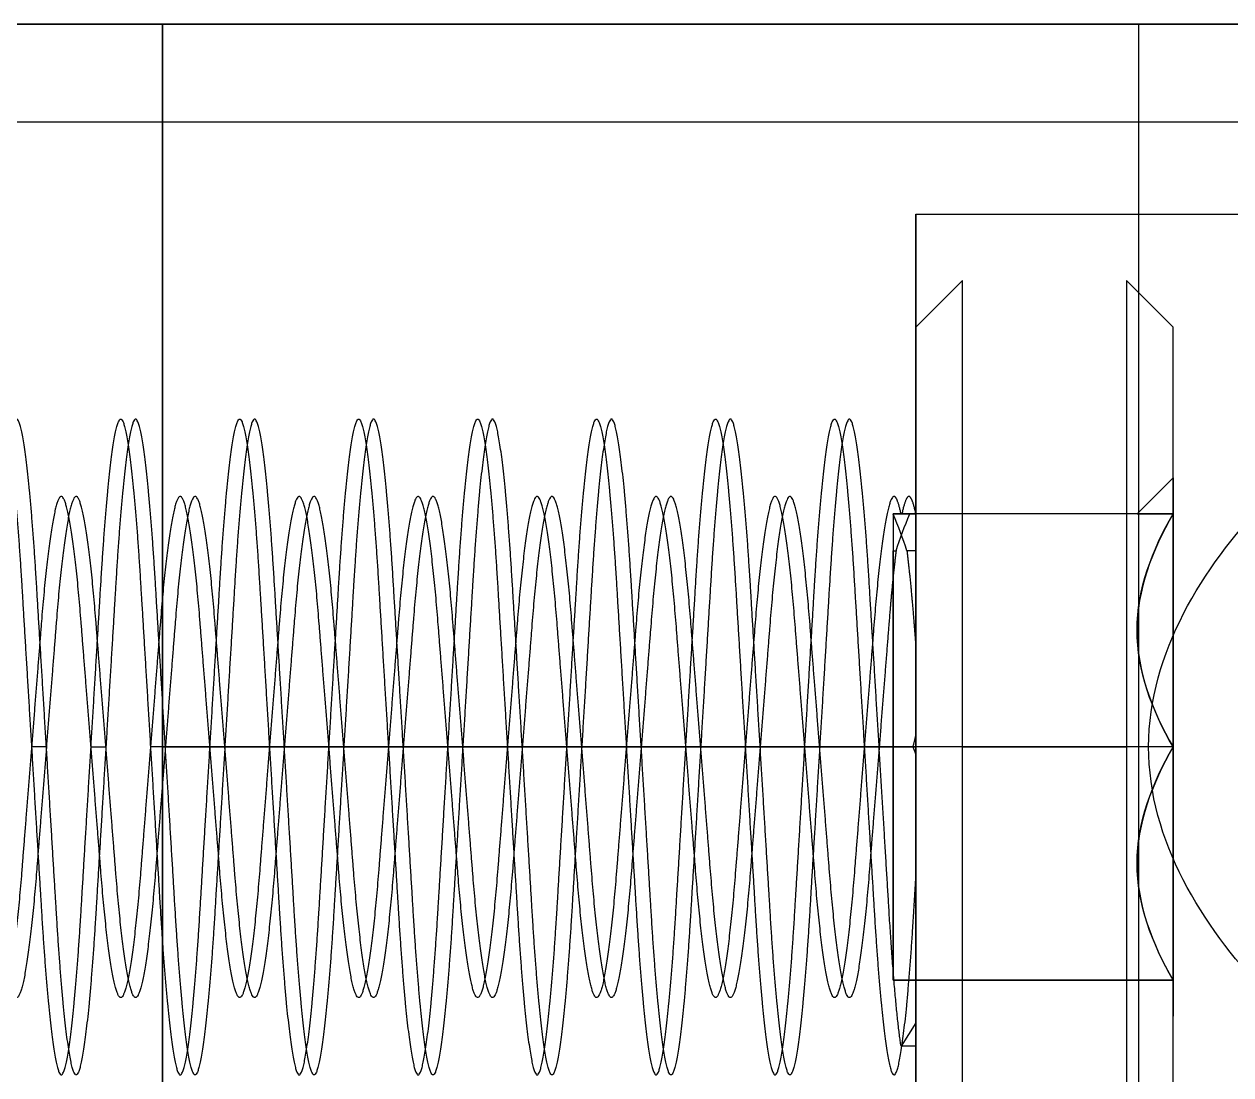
# Model space of a CAD drawing. Header units: inches. Extents: x -3.4 to 11, y -3.7 to 6.8.
# Drawn here: x 0.8838 to 1.0649, y 2.1404 to 2.2981 of the extents above; entities that cross this region are included whole.
import ezdxf

# ---------------------------------------------------------------- set-up
doc = ezdxf.new("R2010")
doc.units = ezdxf.units.IN
doc.header["$MEASUREMENT"] = 0
doc.layers.add('61', color=7, linetype='Continuous')
doc.layers.add('62', color=7, linetype='Continuous')

# ---------------------------------------------------------------- blocks, each defined once
blk = doc.blocks.new('60635K103_HIGH-MISALIGNMENT FLEXIBLE SHAFT COUPLING')
at = {"layer": '61', "color": 0}
for p, q in [((3.9528, 8.1534, -5.1816), (3.3274, 8.1534, -5.1816)), ((-0.1651, 7.6254, -5.1816), (-0.2218, 7.6254, -5.1816)), ((0.2884, 7.6254, -5.1816), (0.2317, 7.6254, -5.1816)), ((0.742, 7.6254, -5.1816), (0.6853, 7.6254, -5.1816)), ((1.1956, 7.6254, -5.1816), (1.1389, 7.6254, -5.1816)), ((1.6492, 7.6254, -5.1816), (1.5925, 7.6254, -5.1816)), ((2.1027, 7.6254, -5.1816), (2.046, 7.6254, -5.1816)), ((2.5563, 7.6254, -5.1816), (2.4996, 7.6254, -5.1816)), ((3.0099, 7.6254, -5.1816), (2.9532, 7.6254, -5.1816)), ((3.1389, 7.4019, -5.1816), (3.0638, 7.4019, -5.1816)), ((3.0638, 7.4019, -5.1816), (3.0638, 6.8887, -4.2926)), ((3.0638, 6.8894, -6.0692), (3.0638, 7.4019, -5.1816)), ((3.1496, 7.4019, -5.1816), (3.1496, 7.3865, -5.1549)), ((3.1496, 7.3767, -5.2253), (3.1496, 7.4019, -5.1816)), ((4.1306, 7.4019, -5.1816), (3.1496, 7.4019, -5.1816)), ((3.1496, 6.9703, -5.9292), (3.1156, 6.9703, -5.9292)), ((3.1496, 6.8887, -6.0706), (3.1496, 6.9703, -5.9292)), ((3.0638, 6.8894, -6.0692), (3.0638, 6.8862, -6.0706)), ((3.0638, 6.8887, -4.2926), (3.0638, 5.8621, -4.2926)), ((4.1306, 6.8887, -4.2926), (3.0638, 6.8887, -4.2926)), ((3.0638, 6.0255, -6.0706), (3.0638, 6.8862, -6.0706)), ((3.1496, 6.8857, -4.0405), (3.0932, 6.8857, -4.0405)), ((3.1496, 6.8459, -4.1296), (3.0932, 6.8857, -4.0405)), ((3.1496, 6.7253, -6.0706), (3.1496, 6.8887, -6.0706)), ((4.1306, 6.8887, -6.0706), (3.1496, 6.8887, -6.0706)), ((3.1496, 6.8459, -4.1296), (3.1496, 6.8857, -4.0405)), ((3.0932, 6.7253, -6.0706), (3.1496, 6.7253, -6.0706)), ((3.1496, 6.7222, -6.0718), (3.1496, 6.7253, -6.0706)), ((3.3274, 6.3754, -6.9596), (3.1496, 6.3754, -6.7818)), ((4.1306, 6.3754, -6.7818), (3.9528, 6.3754, -6.9596)), ((4.1306, 6.3754, -6.2081), (3.9931, 6.3754, -6.0706)), ((3.0967, 6.0255, -6.0706), (3.0638, 6.0255, -6.0706)), ((3.0638, 5.8621, -4.2926), (4.1306, 5.8621, -4.2926)), ((3.0638, 5.8621, -4.2926), (3.0638, 5.3489, -5.1816)), ((4.1306, 5.8621, -6.0706), (3.1265, 5.8621, -6.0706)), ((3.0638, 5.7805, -5.9292), (3.0743, 5.7805, -5.9292)), ((3.0638, 5.3489, -5.1816), (3.0638, 5.7805, -5.9292)), ((4.1306, 5.3489, -5.1816), (3.0638, 5.3489, -5.1816)), ((0.005, 5.1254, -5.1816), (0.0617, 5.1254, -5.1816)), ((0.4585, 5.1254, -5.1816), (0.5152, 5.1254, -5.1816)), ((0.9121, 5.1254, -5.1816), (0.9688, 5.1254, -5.1816)), ((1.3657, 5.1254, -5.1816), (1.4224, 5.1254, -5.1816)), ((1.8192, 5.1254, -5.1816), (1.8759, 5.1254, -5.1816)), ((2.2728, 5.1254, -5.1816), (2.3295, 5.1254, -5.1816)), ((2.7264, 5.1254, -5.1816), (2.7831, 5.1254, -5.1816)), ((3.3274, 4.5974, -5.1816), (3.9528, 4.5974, -5.1816))]:
    blk.add_line(p, q, dxfattribs=at)
at = {"layer": '61', "color": 0, "extrusion": (-1, -1.11022e-16, 6.12323e-17)}
for centre, radius, start, end in [((-6.3754, -5.1816, -3.3274), 1.778, 90, 180), ((-6.3754, -5.1816, -3.3274), 1.778, 180, 270), ((-6.3754, -5.1816, -4.1306), 1.0265, 120, 180), ((-6.3754, -5.1816, -4.1306), 1.0265, 180, 240), ((-6.3754, -5.1816, -4.1306), 1.0265, 240, 270), ((-6.3754, -5.1816, -4.1306), 1.0265, 60, 120), ((-6.3754, -5.1816, -3.9528), 1.778, 0, 90), ((-6.3754, -5.1816, -3.9528), 1.778, 270, 0), ((-6.3754, -5.1816, -4.1306), 1.0265, 270, 300), ((-6.3754, -5.1816, -4.1306), 1.0265, 300, 0), ((-6.3754, -5.1816, -4.1306), 1.0265, 0, 60)]:
    blk.add_arc(centre, radius, start, end, dxfattribs=at)
at = {"layer": '61', "color": 0, "extrusion": (1, 1.11022e-16, -7.0442e-15)}
for centre, start, end in [((6.3754, -5.1816, 3.9528), 270, 0), ((6.3754, -5.1816, 3.9528), 0, 90), ((6.3754, -5.1816, 3.3274), 90, 180), ((6.3754, -5.1816, 3.3274), 180, 270)]:
    blk.add_arc(centre, 1.778, start, end, dxfattribs=at)
at = {"layer": '61', "color": 0, "extrusion": (1, -2.06432e-16, -7.0442e-15)}
for centre, start, end in [((6.3754, -5.1816, 3.1496), 270, 90), ((6.3754, -5.1816, 4.1306), 90, 270)]:
    blk.add_arc(centre, 1.6002, start, end, dxfattribs=at)
at = {"layer": '61', "color": 0, "extrusion": (-1, 2.06432e-16, 6.12323e-17)}
for centre, radius, start, end in [((-6.3754, -5.1816, -4.1306), 1.6002, 90, 270), ((-6.3754, -5.1816, -3.1496), 1.25, 23.6767, 114.0956), ((-6.3754, -5.1816, -3.1496), 1.6002, 270, 90)]:
    blk.add_arc(centre, radius, start, end, dxfattribs=at)
at = {"layer": '61', "color": 0, "extrusion": (-1, 0, 0)}
blk.add_arc((-6.3755, -5.1814, -3.0638), 0.9556, 291.4885, 308.5115, dxfattribs=at)
at = {"layer": '61', "color": 0, "extrusion": (1, 0, 0)}
blk.add_ellipse((3.1496, 6.8407, -5.2266), major_axis=(0, 0.2618, 0.6761), ratio=0.715012, start_param=-1.80448, end_param=-1.298796, dxfattribs=at)
at = {"layer": '61', "color": 0}
for points, weights, knots in [([(-0.4486, 5.1254, -5.1816), (-0.4284, 5.1254, -5.5165), (-0.4108, 5.2929, -5.8066), (-0.373, 5.6537, -6.4316), (-0.3352, 6.3754, -6.4316), (-0.2974, 7.0971, -6.4316), (-0.2596, 7.4579, -5.8066), (-0.2421, 7.6254, -5.5165), (-0.2218, 7.6254, -5.1816)], [0.933012701892, 0.93301263065, 1, 0.866025403784, 1, 0.866025403784, 1, 0.933012773134, 0.933012701892], [0.45588235, 0.45588235, 0.45588235, 0.46078431, 0.46078431, 0.47058824, 0.47058824, 0.48039216, 0.48039216, 0.48529411, 0.48529411, 0.48529411]), ([(-0.1651, 7.6254, -5.1816), (-0.1854, 7.6254, -5.5165), (-0.2029, 7.4579, -5.8066), (-0.2407, 7.0971, -6.4316), (-0.2785, 6.3754, -6.4316), (-0.3163, 5.6537, -6.4316), (-0.3541, 5.2929, -5.8066), (-0.3717, 5.1254, -5.5165), (-0.3919, 5.1254, -5.1816)], [0.933012701912, 0.933013854441, 1, 0.866025403784, 1, 0.866025403784, 1, 0.93301263065, 0.933012701892], [0, 0, 0, 0.00490188, 0.00490188, 0.0147058, 0.0147058, 0.02450972, 0.02450972, 0.02941169, 0.02941169, 0.02941169]), ([(-0.2218, 7.6254, -5.1816), (-0.2016, 7.6254, -4.8467), (-0.184, 7.4579, -4.5566), (-0.1462, 7.0971, -3.9316), (-0.1084, 6.3754, -3.9316), (-0.0706, 5.6537, -3.9316), (-0.0328, 5.2929, -4.5566), (-0.0153, 5.1254, -4.8467), (0.005, 5.1254, -5.1816)], [0.933012701892, 0.93301263065, 1, 0.866025403784, 1, 0.866025403784, 1, 0.933012773134, 0.933012701892], [0.48529411, 0.48529411, 0.48529411, 0.49019608, 0.49019608, 0.5, 0.5, 0.50980392, 0.50980392, 0.51470588, 0.51470588, 0.51470588]), ([(0.0617, 5.1254, -5.1816), (0.0414, 5.1254, -4.8467), (0.0239, 5.2929, -4.5566), (-0.0139, 5.6537, -3.9316), (-0.0517, 6.3754, -3.9316), (-0.0895, 7.0971, -3.9316), (-0.1273, 7.4579, -4.5566), (-0.1449, 7.6254, -4.8467), (-0.1651, 7.6254, -5.1816)], [0.933012701892, 0.933012773134, 1, 0.866025403784, 1, 0.866025403784, 1, 0.933011549343, 0.933012701912], [0, 0, 0, 0.00490196, 0.00490196, 0.01470588, 0.01470588, 0.0245098, 0.0245098, 0.02941184, 0.02941184, 0.02941184]), ([(0.005, 5.1254, -5.1816), (0.0252, 5.1254, -5.5165), (0.0428, 5.2929, -5.8066), (0.0806, 5.6537, -6.4316), (0.1184, 6.3754, -6.4316), (0.1561, 7.0971, -6.4316), (0.1939, 7.4579, -5.8066), (0.2115, 7.6254, -5.5165), (0.2317, 7.6254, -5.1816)], [0.933012701892, 0.93301263065, 1, 0.866025403784, 1, 0.866025403784, 1, 0.933012773134, 0.933012701892], [0.51470588, 0.51470588, 0.51470588, 0.51960784, 0.51960784, 0.52941176, 0.52941176, 0.53921569, 0.53921569, 0.54411764, 0.54411764, 0.54411764]), ([(0.2884, 7.6254, -5.1816), (0.2682, 7.6254, -5.5165), (0.2506, 7.4579, -5.8066), (0.2128, 7.0971, -6.4316), (0.175, 6.3754, -6.4316), (0.1372, 5.6537, -6.4316), (0.0995, 5.2929, -5.8066), (0.0819, 5.1254, -5.5165), (0.0617, 5.1254, -5.1816)], [0.933012701912, 0.933013854441, 1, 0.866025403784, 1, 0.866025403784, 1, 0.93301263065, 0.933012701892], [0, 0, 0, 0.00490188, 0.00490188, 0.0147058, 0.0147058, 0.02450972, 0.02450972, 0.02941169, 0.02941169, 0.02941169]), ([(0.2317, 7.6254, -5.1816), (0.252, 7.6254, -4.8467), (0.2695, 7.4579, -4.5566), (0.3073, 7.0971, -3.9316), (0.3451, 6.3754, -3.9316), (0.3829, 5.6537, -3.9316), (0.4207, 5.2929, -4.5566), (0.4383, 5.1254, -4.8467), (0.4585, 5.1254, -5.1816)], [0.933012701892, 0.93301263065, 1, 0.866025403784, 1, 0.866025403784, 1, 0.933012773134, 0.933012701892], [0.54411764, 0.54411764, 0.54411764, 0.54901961, 0.54901961, 0.55882353, 0.55882353, 0.56862745, 0.56862745, 0.57352941, 0.57352941, 0.57352941]), ([(0.5152, 5.1254, -5.1816), (0.495, 5.1254, -4.8467), (0.4774, 5.2929, -4.5566), (0.4396, 5.6537, -3.9316), (0.4018, 6.3754, -3.9316), (0.364, 7.0971, -3.9316), (0.3262, 7.4579, -4.5566), (0.3087, 7.6254, -4.8467), (0.2884, 7.6254, -5.1816)], [0.933012701892, 0.933012773134, 1, 0.866025403784, 1, 0.866025403784, 1, 0.933011549343, 0.933012701912], [0, 0, 0, 0.00490196, 0.00490196, 0.01470588, 0.01470588, 0.0245098, 0.0245098, 0.02941184, 0.02941184, 0.02941184]), ([(0.4585, 5.1254, -5.1816), (0.4788, 5.1254, -5.5165), (0.4963, 5.2929, -5.8066), (0.5341, 5.6537, -6.4316), (0.5719, 6.3754, -6.4316), (0.6097, 7.0971, -6.4316), (0.6475, 7.4579, -5.8066), (0.6651, 7.6254, -5.5165), (0.6853, 7.6254, -5.1816)], [0.933012701892, 0.93301263065, 1, 0.866025403784, 1, 0.866025403784, 1, 0.933012773134, 0.933012701892], [0.57352941, 0.57352941, 0.57352941, 0.57843137, 0.57843137, 0.58823529, 0.58823529, 0.59803922, 0.59803922, 0.60294117, 0.60294117, 0.60294117]), ([(0.742, 7.6254, -5.1816), (0.7218, 7.6254, -5.5165), (0.7042, 7.4579, -5.8066), (0.6664, 7.0971, -6.4316), (0.6286, 6.3754, -6.4316), (0.5908, 5.6537, -6.4316), (0.553, 5.2929, -5.8066), (0.5355, 5.1254, -5.5165), (0.5152, 5.1254, -5.1816)], [0.933012701912, 0.933013854441, 1, 0.866025403784, 1, 0.866025403784, 1, 0.93301263065, 0.933012701892], [0, 0, 0, 0.00490188, 0.00490188, 0.0147058, 0.0147058, 0.02450972, 0.02450972, 0.02941169, 0.02941169, 0.02941169]), ([(0.6853, 7.6254, -5.1816), (0.7056, 7.6254, -4.8467), (0.7231, 7.4579, -4.5566), (0.7609, 7.0971, -3.9316), (0.7987, 6.3754, -3.9316), (0.8365, 5.6537, -3.9316), (0.8743, 5.2929, -4.5566), (0.8918, 5.1254, -4.8467), (0.9121, 5.1254, -5.1816)], [0.933012701892, 0.93301263065, 1, 0.866025403784, 1, 0.866025403784, 1, 0.933012773134, 0.933012701892], [0.60294117, 0.60294117, 0.60294117, 0.60784314, 0.60784314, 0.61764706, 0.61764706, 0.62745098, 0.62745098, 0.63235294, 0.63235294, 0.63235294]), ([(0.9688, 5.1254, -5.1816), (0.9485, 5.1254, -4.8467), (0.931, 5.2929, -4.5566), (0.8932, 5.6537, -3.9316), (0.8554, 6.3754, -3.9316), (0.8176, 7.0971, -3.9316), (0.7798, 7.4579, -4.5566), (0.7623, 7.6254, -4.8467), (0.742, 7.6254, -5.1816)], [0.933012701892, 0.933012773134, 1, 0.866025403784, 1, 0.866025403784, 1, 0.933011549343, 0.933012701912], [0, 0, 0, 0.00490196, 0.00490196, 0.01470588, 0.01470588, 0.0245098, 0.0245098, 0.02941184, 0.02941184, 0.02941184]), ([(0.9121, 5.1254, -5.1816), (0.9324, 5.1254, -5.5165), (0.9499, 5.2929, -5.8066), (0.9877, 5.6537, -6.4316), (1.0255, 6.3754, -6.4316), (1.0633, 7.0971, -6.4316), (1.1011, 7.4579, -5.8066), (1.1186, 7.6254, -5.5165), (1.1389, 7.6254, -5.1816)], [0.933012701892, 0.93301263065, 1, 0.866025403784, 1, 0.866025403784, 1, 0.933012773134, 0.933012701892], [0.63235294, 0.63235294, 0.63235294, 0.6372549, 0.6372549, 0.64705882, 0.64705882, 0.65686275, 0.65686275, 0.6617647, 0.6617647, 0.6617647]), ([(1.1956, 7.6254, -5.1816), (1.1753, 7.6254, -5.5165), (1.1578, 7.4579, -5.8066), (1.12, 7.0971, -6.4316), (1.0822, 6.3754, -6.4316), (1.0444, 5.6537, -6.4316), (1.0066, 5.2929, -5.8066), (0.9891, 5.1254, -5.5165), (0.9688, 5.1254, -5.1816)], [0.933012701912, 0.933013854441, 1, 0.866025403784, 1, 0.866025403784, 1, 0.93301263065, 0.933012701892], [0, 0, 0, 0.00490188, 0.00490188, 0.0147058, 0.0147058, 0.02450972, 0.02450972, 0.02941169, 0.02941169, 0.02941169]), ([(1.1389, 7.6254, -5.1816), (1.1591, 7.6254, -4.8467), (1.1767, 7.4579, -4.5566), (1.2145, 7.0971, -3.9316), (1.2523, 6.3754, -3.9316), (1.2901, 5.6537, -3.9316), (1.3279, 5.2929, -4.5566), (1.3454, 5.1254, -4.8467), (1.3657, 5.1254, -5.1816)], [0.933012701892, 0.93301263065, 1, 0.866025403784, 1, 0.866025403784, 1, 0.933012773134, 0.933012701892], [0.6617647, 0.6617647, 0.6617647, 0.66666667, 0.66666667, 0.67647059, 0.67647059, 0.68627451, 0.68627451, 0.69117647, 0.69117647, 0.69117647]), ([(1.4224, 5.1254, -5.1816), (1.4021, 5.1254, -4.8467), (1.3846, 5.2929, -4.5566), (1.3468, 5.6537, -3.9316), (1.309, 6.3754, -3.9316), (1.2712, 7.0971, -3.9316), (1.2334, 7.4579, -4.5566), (1.2158, 7.6254, -4.8467), (1.1956, 7.6254, -5.1816)], [0.933012701892, 0.933012773134, 1, 0.866025403784, 1, 0.866025403784, 1, 0.933011549344, 0.933012701912], [0, 0, 0, 0.00490196, 0.00490196, 0.01470588, 0.01470588, 0.0245098, 0.0245098, 0.02941184, 0.02941184, 0.02941184]), ([(1.3657, 5.1254, -5.1816), (1.3859, 5.1254, -5.5165), (1.4035, 5.2929, -5.8066), (1.4413, 5.6537, -6.4316), (1.4791, 6.3754, -6.4316), (1.5169, 7.0971, -6.4316), (1.5547, 7.4579, -5.8066), (1.5722, 7.6254, -5.5165), (1.5925, 7.6254, -5.1816)], [0.933012701892, 0.93301263065, 1, 0.866025403784, 1, 0.866025403784, 1, 0.933012773134, 0.933012701892], [0.69117647, 0.69117647, 0.69117647, 0.69607843, 0.69607843, 0.70588235, 0.70588235, 0.71568627, 0.71568627, 0.72058823, 0.72058823, 0.72058823]), ([(1.6492, 7.6254, -5.1816), (1.6289, 7.6254, -5.5165), (1.6114, 7.4579, -5.8066), (1.5736, 7.0971, -6.4316), (1.5358, 6.3754, -6.4316), (1.498, 5.6537, -6.4316), (1.4602, 5.2929, -5.8066), (1.4426, 5.1254, -5.5165), (1.4224, 5.1254, -5.1816)], [0.933012701912, 0.933013854441, 1, 0.866025403784, 1, 0.866025403784, 1, 0.933012630651, 0.933012701892], [0, 0, 0, 0.00490188, 0.00490188, 0.0147058, 0.0147058, 0.02450972, 0.02450972, 0.02941169, 0.02941169, 0.02941169]), ([(1.5925, 7.6254, -5.1816), (1.6127, 7.6254, -4.8467), (1.6303, 7.4579, -4.5566), (1.6681, 7.0971, -3.9316), (1.7059, 6.3754, -3.9316), (1.7436, 5.6537, -3.9316), (1.7814, 5.2929, -4.5566), (1.799, 5.1254, -4.8467), (1.8192, 5.1254, -5.1816)], [0.933012701892, 0.93301263065, 1, 0.866025403784, 1, 0.866025403784, 1, 0.933012773134, 0.933012701892], [0.72058823, 0.72058823, 0.72058823, 0.7254902, 0.7254902, 0.73529412, 0.73529412, 0.74509804, 0.74509804, 0.74999999, 0.74999999, 0.74999999]), ([(1.8759, 5.1254, -5.1816), (1.8557, 5.1254, -4.8467), (1.8381, 5.2929, -4.5566), (1.8003, 5.6537, -3.9316), (1.7625, 6.3754, -3.9316), (1.7247, 7.0971, -3.9316), (1.687, 7.4579, -4.5566), (1.6694, 7.6254, -4.8467), (1.6492, 7.6254, -5.1816)], [0.933012701892, 0.933012773134, 1, 0.866025403784, 1, 0.866025403784, 1, 0.933011549344, 0.933012701912], [0, 0, 0, 0.00490196, 0.00490196, 0.01470588, 0.01470588, 0.0245098, 0.0245098, 0.02941184, 0.02941184, 0.02941184]), ([(1.8192, 5.1254, -5.1816), (1.8395, 5.1254, -5.5165), (1.857, 5.2929, -5.8066), (1.8948, 5.6537, -6.4316), (1.9326, 6.3754, -6.4316), (1.9704, 7.0971, -6.4316), (2.0082, 7.4579, -5.8066), (2.0258, 7.6254, -5.5165), (2.046, 7.6254, -5.1816)], [0.933012701892, 0.93301263065, 1, 0.866025403784, 1, 0.866025403784, 1, 0.933012773134, 0.933012701892], [0.74999999, 0.74999999, 0.74999999, 0.75490196, 0.75490196, 0.76470588, 0.76470588, 0.7745098, 0.7745098, 0.77941176, 0.77941176, 0.77941176]), ([(2.1027, 7.6254, -5.1816), (2.0825, 7.6254, -5.5165), (2.0649, 7.4579, -5.8066), (2.0271, 7.0971, -6.4316), (1.9893, 6.3754, -6.4316), (1.9515, 5.6537, -6.4316), (1.9137, 5.2929, -5.8066), (1.8962, 5.1254, -5.5165), (1.8759, 5.1254, -5.1816)], [0.933012701913, 0.933013872572, 1, 0.866025403784, 1, 0.866025403784, 1, 0.93301263065, 0.933012701892], [0, 0, 0, 0.00490188, 0.00490188, 0.0147058, 0.0147058, 0.02450972, 0.02450972, 0.02941168, 0.02941168, 0.02941168]), ([(2.046, 7.6254, -5.1816), (2.0663, 7.6254, -4.8467), (2.0838, 7.4579, -4.5566), (2.1216, 7.0971, -3.9316), (2.1594, 6.3754, -3.9316), (2.1972, 5.6537, -3.9316), (2.235, 5.2929, -4.5566), (2.2526, 5.1254, -4.8467), (2.2728, 5.1254, -5.1816)], [0.933012701892, 0.93301263065, 1, 0.866025403784, 1, 0.866025403784, 1, 0.933012773134, 0.933012701892], [0.77941176, 0.77941176, 0.77941176, 0.78431373, 0.78431373, 0.79411765, 0.79411765, 0.80392157, 0.80392157, 0.80882352, 0.80882352, 0.80882352]), ([(2.3295, 5.1254, -5.1816), (2.3093, 5.1254, -4.8467), (2.2917, 5.2929, -4.5566), (2.2539, 5.6537, -3.9316), (2.2161, 6.3754, -3.9316), (2.1783, 7.0971, -3.9316), (2.1405, 7.4579, -4.5566), (2.123, 7.6254, -4.8467), (2.1027, 7.6254, -5.1816)], [0.933012701892, 0.933012773134, 1, 0.866025403784, 1, 0.866025403784, 1, 0.933011531212, 0.933012701913], [0, 0, 0, 0.00490196, 0.00490196, 0.01470588, 0.01470588, 0.0245098, 0.0245098, 0.02941185, 0.02941185, 0.02941185]), ([(2.2728, 5.1254, -5.1816), (2.2931, 5.1254, -5.5165), (2.3106, 5.2929, -5.8066), (2.3484, 5.6537, -6.4316), (2.3862, 6.3754, -6.4316), (2.424, 7.0971, -6.4316), (2.4618, 7.4579, -5.8066), (2.4793, 7.6254, -5.5165), (2.4996, 7.6254, -5.1816)], [0.933012701892, 0.93301263065, 1, 0.866025403784, 1, 0.866025403784, 1, 0.933012773134, 0.933012701892], [0.80882352, 0.80882352, 0.80882352, 0.81372549, 0.81372549, 0.82352941, 0.82352941, 0.83333333, 0.83333333, 0.83823529, 0.83823529, 0.83823529]), ([(2.5563, 7.6254, -5.1816), (2.536, 7.6254, -5.5165), (2.5185, 7.4579, -5.8066), (2.4807, 7.0971, -6.4316), (2.4429, 6.3754, -6.4316), (2.4051, 5.6537, -6.4316), (2.3673, 5.2929, -5.8066), (2.3498, 5.1254, -5.5165), (2.3295, 5.1254, -5.1816)], [0.933012701912, 0.933013854441, 1, 0.866025403784, 1, 0.866025403784, 1, 0.93301263065, 0.933012701892], [0, 0, 0, 0.00490188, 0.00490188, 0.0147058, 0.0147058, 0.02450972, 0.02450972, 0.02941169, 0.02941169, 0.02941169]), ([(2.4996, 7.6254, -5.1816), (2.5199, 7.6254, -4.8467), (2.5374, 7.4579, -4.5566), (2.5752, 7.0971, -3.9316), (2.613, 6.3754, -3.9316), (2.6508, 5.6537, -3.9316), (2.6886, 5.2929, -4.5566), (2.7061, 5.1254, -4.8467), (2.7264, 5.1254, -5.1816)], [0.933012701892, 0.93301263065, 1, 0.866025403784, 1, 0.866025403784, 1, 0.933012773134, 0.933012701892], [0.83823529, 0.83823529, 0.83823529, 0.84313725, 0.84313725, 0.85294118, 0.85294118, 0.8627451, 0.8627451, 0.86764705, 0.86764705, 0.86764705]), ([(2.7831, 5.1254, -5.1816), (2.7628, 5.1254, -4.8467), (2.7453, 5.2929, -4.5566), (2.7075, 5.6537, -3.9316), (2.6697, 6.3754, -3.9316), (2.6319, 7.0971, -3.9316), (2.5941, 7.4579, -4.5566), (2.5766, 7.6254, -4.8467), (2.5563, 7.6254, -5.1816)], [0.933012701892, 0.933012773134, 1, 0.866025403784, 1, 0.866025403784, 1, 0.933011549343, 0.933012701912], [0, 0, 0, 0.00490196, 0.00490196, 0.01470588, 0.01470588, 0.0245098, 0.0245098, 0.02941184, 0.02941184, 0.02941184]), ([(2.7264, 5.1254, -5.1816), (2.7466, 5.1254, -5.5165), (2.7642, 5.2929, -5.8066), (2.802, 5.6537, -6.4316), (2.8398, 6.3754, -6.4316), (2.8776, 7.0971, -6.4316), (2.9154, 7.4579, -5.8066), (2.9329, 7.6254, -5.5165), (2.9532, 7.6254, -5.1816)], [0.933012701892, 0.93301263065, 1, 0.866025403784, 1, 0.866025403784, 1, 0.933012773134, 0.933012701892], [0.86764705, 0.86764705, 0.86764705, 0.87254902, 0.87254902, 0.88235294, 0.88235294, 0.89215686, 0.89215686, 0.89705882, 0.89705882, 0.89705882]), ([(3.0099, 7.6254, -5.1816), (2.9896, 7.6254, -5.5165), (2.9721, 7.4579, -5.8066), (2.9343, 7.0971, -6.4316), (2.8965, 6.3754, -6.4316), (2.8587, 5.6537, -6.4316), (2.8209, 5.2929, -5.8066), (2.8033, 5.1254, -5.5165), (2.7831, 5.1254, -5.1816)], [0.933012701892, 0.933012633971, 1, 0.866025403784, 1, 0.866025403784, 1, 0.93301263065, 0.933012701892], [0, 0, 0, 0.00490197, 0.00490197, 0.01470589, 0.01470589, 0.02450981, 0.02450981, 0.02941177, 0.02941177, 0.02941177]), ([(2.9532, 7.6254, -5.1816), (2.9734, 7.6254, -4.8467), (2.991, 7.4579, -4.5566), (3.0288, 7.0971, -3.9316), (3.0666, 6.3754, -3.9316), (3.1044, 5.6537, -3.9316), (3.1422, 5.2929, -4.5566), (3.1458, 5.2583, -4.6164), (3.1496, 5.2306, -4.6796)], [0.933012701892, 0.93301263065, 1, 0.866025403784, 1, 0.866025403784, 1, 0.985415079496, 0.974005684982], [0.89705882, 0.89705882, 0.89705882, 0.90196078, 0.90196078, 0.91176471, 0.91176471, 0.92156863, 0.92156863, 0.92263591, 0.92263591, 0.92263591]), ([(3.0932, 6.8857, -4.0405), (3.0689, 7.2554, -4.2059), (3.0477, 7.4579, -4.5566), (3.0301, 7.6254, -4.8467), (3.0099, 7.6254, -5.1816)], [0.935493740936, 0.920120917607, 1, 0.933012769813, 0.933012701892], [0, 0, 0, 0.00584535, 0.00584535, 0.0107473, 0.0107473, 0.0107473]), ([(3.0932, 6.7253, -6.0706), (3.079, 6.5567, -6.137), (3.0666, 6.3754, -6.137), (3.0288, 5.8238, -6.137), (2.991, 5.548, -5.6593), (2.9532, 5.2722, -5.1816), (2.9154, 5.548, -4.7039), (2.8776, 5.8238, -4.2262), (2.8398, 6.3754, -4.2262), (2.802, 6.927, -4.2262), (2.7642, 7.2028, -4.7039), (2.7264, 7.4786, -5.1816), (2.6886, 7.2028, -5.6593), (2.6508, 6.927, -6.137), (2.613, 6.3754, -6.137), (2.5752, 5.8238, -6.137), (2.5374, 5.548, -5.6593), (2.4996, 5.2722, -5.1816), (2.4618, 5.548, -4.7039), (2.424, 5.8238, -4.2262), (2.3862, 6.3754, -4.2262), (2.3484, 6.927, -4.2262), (2.3106, 7.2028, -4.7039), (2.2728, 7.4786, -5.1816), (2.235, 7.2028, -5.6593), (2.1972, 6.927, -6.137), (2.1594, 6.3754, -6.137), (2.1216, 5.8238, -6.137), (2.0838, 5.548, -5.6593), (2.046, 5.2722, -5.1816), (2.0082, 5.548, -4.7039), (1.9704, 5.8238, -4.2262), (1.9326, 6.3754, -4.2262), (1.8948, 6.927, -4.2262), (1.857, 7.2028, -4.7039), (1.8192, 7.4786, -5.1816), (1.7814, 7.2028, -5.6593), (1.7436, 6.927, -6.137), (1.7059, 6.3754, -6.137), (1.6681, 5.8238, -6.137), (1.6303, 5.548, -5.6593), (1.5925, 5.2722, -5.1816), (1.5547, 5.548, -4.7039), (1.5169, 5.8238, -4.2262), (1.4791, 6.3754, -4.2262), (1.4413, 6.927, -4.2262), (1.4035, 7.2028, -4.7039), (1.3657, 7.4786, -5.1816), (1.3279, 7.2028, -5.6593), (1.2901, 6.927, -6.137), (1.2523, 6.3754, -6.137), (1.2145, 5.8238, -6.137), (1.1767, 5.548, -5.6593), (1.1389, 5.2722, -5.1816), (1.1011, 5.548, -4.7039), (1.0633, 5.8238, -4.2262), (1.0255, 6.3754, -4.2262), (0.9877, 6.927, -4.2262), (0.9499, 7.2028, -4.7039), (0.9121, 7.4786, -5.1816), (0.8743, 7.2028, -5.6593), (0.8365, 6.927, -6.137), (0.7987, 6.3754, -6.137), (0.7609, 5.8238, -6.137), (0.7231, 5.548, -5.6593), (0.6853, 5.2722, -5.1816), (0.6475, 5.548, -4.7039), (0.6097, 5.8238, -4.2262), (0.5719, 6.3754, -4.2262), (0.5341, 6.927, -4.2262), (0.4963, 7.2028, -4.7039), (0.4585, 7.4786, -5.1816), (0.4207, 7.2028, -5.6593), (0.3829, 6.927, -6.137), (0.3451, 6.3754, -6.137), (0.3073, 5.8238, -6.137), (0.2695, 5.548, -5.6593), (0.2317, 5.2722, -5.1816), (0.1939, 5.548, -4.7039), (0.1561, 5.8238, -4.2262), (0.1184, 6.3754, -4.2262), (0.0806, 6.927, -4.2262), (0.0428, 7.2028, -4.7039), (0.005, 7.4786, -5.1816), (-0.0328, 7.2028, -5.6593), (-0.0706, 6.927, -6.137), (-0.1084, 6.3754, -6.137), (-0.1462, 5.8238, -6.137), (-0.184, 5.548, -5.6593), (-0.2218, 5.2722, -5.1816), (-0.2596, 5.548, -4.7039), (-0.2974, 5.8238, -4.2262), (-0.3352, 6.3754, -4.2262), (-0.373, 6.927, -4.2262), (-0.4108, 7.2028, -4.7039), (-0.4486, 7.4786, -5.1816), (-0.4864, 7.2028, -5.6593), (-0.5242, 6.927, -6.137), (-0.562, 6.3754, -6.137), (-0.5998, 5.8238, -6.137), (-0.6376, 5.548, -5.6593), (-0.6754, 5.2722, -5.1816), (-0.7132, 5.548, -4.7039), (-0.751, 5.8238, -4.2262), (-0.7888, 6.3754, -4.2262), (-0.8266, 6.927, -4.2262), (-0.8644, 7.2028, -4.7039), (-0.9022, 7.4786, -5.1816), (-0.94, 7.2028, -5.6593), (-0.9778, 6.927, -6.137), (-1.0156, 6.3754, -6.137), (-1.0534, 5.8238, -6.137), (-1.0912, 5.548, -5.6593), (-1.129, 5.2722, -5.1816), (-1.1668, 5.548, -4.7039), (-1.2046, 5.8238, -4.2262), (-1.2424, 6.3754, -4.2262), (-1.2802, 6.927, -4.2262), (-1.318, 7.2028, -4.7039), (-1.3558, 7.4786, -5.1816), (-1.3936, 7.2028, -5.6593), (-1.4314, 6.927, -6.137), (-1.4691, 6.3754, -6.137), (-1.5069, 5.8238, -6.137), (-1.5447, 5.548, -5.6593), (-1.5825, 5.2722, -5.1816), (-1.6203, 5.548, -4.7039), (-1.6581, 5.8238, -4.2262), (-1.6959, 6.3754, -4.2262), (-1.7337, 6.927, -4.2262), (-1.7715, 7.2028, -4.7039), (-1.8093, 7.4786, -5.1816), (-1.8471, 7.2028, -5.6593), (-1.8849, 6.927, -6.137), (-1.9227, 6.3754, -6.137), (-1.9605, 5.8238, -6.137), (-1.9983, 5.548, -5.6593), (-2.0361, 5.2722, -5.1816), (-2.0739, 5.548, -4.7039), (-2.1117, 5.8238, -4.2262), (-2.1495, 6.3754, -4.2262), (-2.1873, 6.927, -4.2262), (-2.2251, 7.2028, -4.7039), (-2.2629, 7.4786, -5.1816), (-2.3007, 7.2028, -5.6593), (-2.3385, 6.927, -6.137), (-2.3763, 6.3754, -6.137), (-2.4141, 5.8238, -6.137), (-2.4519, 5.548, -5.6593), (-2.4897, 5.2722, -5.1816), (-2.5275, 5.548, -4.7039), (-2.5653, 5.8238, -4.2262), (-2.6031, 6.3754, -4.2262), (-2.6409, 6.927, -4.2262), (-2.6787, 7.2028, -4.7039), (-2.7165, 7.4786, -5.1816), (-2.7543, 7.2028, -5.6593), (-2.7921, 6.927, -6.137), (-2.8299, 6.3754, -6.137), (-2.8677, 5.8238, -6.137), (-2.9055, 5.548, -5.6593), (-2.9433, 5.2722, -5.1816), (-2.9811, 5.548, -4.7039), (-3.0189, 5.8238, -4.2262), (-3.0566, 6.3754, -4.2262), (-3.0944, 6.927, -4.2262), (-3.1322, 7.2028, -4.7039), (-3.17, 7.4786, -5.1816), (-3.2078, 7.2028, -5.6593), (-3.2456, 6.927, -6.137), (-3.2834, 6.3754, -6.137), (-3.3212, 5.8238, -6.137), (-3.359, 5.548, -5.6593), (-3.3968, 5.2722, -5.1816), (-3.4346, 5.548, -4.7039), (-3.4724, 5.8238, -4.2262), (-3.5102, 6.3754, -4.2262), (-3.548, 6.927, -4.2262), (-3.5858, 7.2028, -4.7039), (-3.6236, 7.4786, -5.1816), (-3.6614, 7.2028, -5.6593), (-3.6992, 6.927, -6.137), (-3.737, 6.3754, -6.137), (-3.7748, 5.8238, -6.137), (-3.8126, 5.548, -5.6593), (-3.8301, 5.42, -5.4376), (-3.8504, 5.42, -5.1816)], [0.938181575795, 0.951620466321, 1, 0.866025403784, 1, 0.866025403784, 1, 0.866025403784, 1, 0.866025403784, 1, 0.866025403784, 1, 0.866025403784, 1, 0.866025403784, 1, 0.866025403784, 1, 0.866025403784, 1, 0.866025403784, 1, 0.866025403784, 1, 0.866025403784, 1, 0.866025403784, 1, 0.866025403784, 1, 0.866025403784, 1, 0.866025403784, 1, 0.866025403784, 1, 0.866025403784, 1, 0.866025403784, 1, 0.866025403784, 1, 0.866025403784, 1, 0.866025403784, 1, 0.866025403784, 1, 0.866025403784, 1, 0.866025403784, 1, 0.866025403784, 1, 0.866025403784, 1, 0.866025403784, 1, 0.866025403784, 1, 0.866025403784, 1, 0.866025403784, 1, 0.866025403784, 1, 0.866025403784, 1, 0.866025403784, 1, 0.866025403784, 1, 0.866025403784, 1, 0.866025403784, 1, 0.866025403784, 1, 0.866025403784, 1, 0.866025403784, 1, 0.866025403784, 1, 0.866025403784, 1, 0.866025403784, 1, 0.866025403784, 1, 0.866025403784, 1, 0.866025403784, 1, 0.866025403784, 1, 0.866025403784, 1, 0.866025403784, 1, 0.866025403784, 1, 0.866025403784, 1, 0.866025403784, 1, 0.866025403784, 1, 0.866025403784, 1, 0.866025403784, 1, 0.866025403784, 1, 0.866025403784, 1, 0.866025403784, 1, 0.866025403784, 1, 0.866025403784, 1, 0.866025403784, 1, 0.866025403784, 1, 0.866025403784, 1, 0.866025403784, 1, 0.866025403784, 1, 0.866025403784, 1, 0.866025403784, 1, 0.866025403784, 1, 0.866025403784, 1, 0.866025403784, 1, 0.866025403784, 1, 0.866025403784, 1, 0.866025403784, 1, 0.866025403784, 1, 0.866025403784, 1, 0.866025403784, 1, 0.866025403784, 1, 0.866025403784, 1, 0.866025403784, 1, 0.866025403784, 1, 0.866025403784, 1, 0.866025403784, 1, 0.866025403784, 1, 0.866025403784, 1, 0.866025403784, 1, 0.866025403784, 1, 0.866025403784, 1, 0.866025403784, 1, 0.866025403784, 1, 0.866025403784, 1, 0.866025403784, 1, 0.933012633861, 0.933012701892], [0.0219129, 0.0219129, 0.0219129, 0.0254532, 0.0254532, 0.0352571, 0.0352571, 0.045061, 0.045061, 0.054865, 0.054865, 0.0646689, 0.0646689, 0.0744728, 0.0744728, 0.0842767, 0.0842767, 0.0940806, 0.0940806, 0.1038846, 0.1038846, 0.1136885, 0.1136885, 0.1234924, 0.1234924, 0.1332963, 0.1332963, 0.1431003, 0.1431003, 0.1529042, 0.1529042, 0.1627081, 0.1627081, 0.172512, 0.172512, 0.1823159, 0.1823159, 0.1921199, 0.1921199, 0.2019238, 0.2019238, 0.2117277, 0.2117277, 0.2215316, 0.2215316, 0.2313355, 0.2313355, 0.2411395, 0.2411395, 0.2509434, 0.2509434, 0.2607473, 0.2607473, 0.2705512, 0.2705512, 0.2803552, 0.2803552, 0.2901591, 0.2901591, 0.299963, 0.299963, 0.3097669, 0.3097669, 0.3195708, 0.3195708, 0.3293748, 0.3293748, 0.3391787, 0.3391787, 0.3489826, 0.3489826, 0.3587865, 0.3587865, 0.3685904, 0.3685904, 0.3783944, 0.3783944, 0.3881983, 0.3881983, 0.3980022, 0.3980022, 0.4078061, 0.4078061, 0.4176101, 0.4176101, 0.427414, 0.427414, 0.4372179, 0.4372179, 0.4470218, 0.4470218, 0.4568257, 0.4568257, 0.4666297, 0.4666297, 0.4764336, 0.4764336, 0.4862375, 0.4862375, 0.4960414, 0.4960414, 0.5058453, 0.5058453, 0.5156493, 0.5156493, 0.5254532, 0.5254532, 0.5352571, 0.5352571, 0.545061, 0.545061, 0.554865, 0.554865, 0.5646689, 0.5646689, 0.5744728, 0.5744728, 0.5842767, 0.5842767, 0.5940806, 0.5940806, 0.6038846, 0.6038846, 0.6136885, 0.6136885, 0.6234924, 0.6234924, 0.6332963, 0.6332963, 0.6431003, 0.6431003, 0.6529042, 0.6529042, 0.6627081, 0.6627081, 0.672512, 0.672512, 0.6823159, 0.6823159, 0.6921199, 0.6921199, 0.7019238, 0.7019238, 0.7117277, 0.7117277, 0.7215316, 0.7215316, 0.7313355, 0.7313355, 0.7411395, 0.7411395, 0.7509434, 0.7509434, 0.7607473, 0.7607473, 0.7705512, 0.7705512, 0.7803552, 0.7803552, 0.7901591, 0.7901591, 0.799963, 0.799963, 0.8097669, 0.8097669, 0.8195708, 0.8195708, 0.8293748, 0.8293748, 0.8391787, 0.8391787, 0.8489826, 0.8489826, 0.8587865, 0.8587865, 0.8685904, 0.8685904, 0.8783944, 0.8783944, 0.8881983, 0.8881983, 0.8980022, 0.8980022, 0.9078061, 0.9078061, 0.9176101, 0.9176101, 0.922512, 0.922512, 0.922512]), ([(3.0743, 5.7805, -5.9292), (3.0601, 5.6386, -5.8163), (3.0477, 5.548, -5.6593), (3.0099, 5.2722, -5.1816), (2.9721, 5.548, -4.7039), (2.9343, 5.8238, -4.2262), (2.8965, 6.3754, -4.2262), (2.8587, 6.927, -4.2262), (2.8209, 7.2028, -4.7039), (2.7831, 7.4786, -5.1816), (2.7453, 7.2028, -5.6593), (2.7075, 6.927, -6.137), (2.6697, 6.3754, -6.137), (2.6319, 5.8238, -6.137), (2.5941, 5.548, -5.6593), (2.5563, 5.2722, -5.1816), (2.5185, 5.548, -4.7039), (2.4807, 5.8238, -4.2262), (2.4429, 6.3754, -4.2262), (2.4051, 6.927, -4.2262), (2.3673, 7.2028, -4.7039), (2.3295, 7.4786, -5.1816), (2.2917, 7.2028, -5.6593), (2.2539, 6.927, -6.137), (2.2161, 6.3754, -6.137), (2.1783, 5.8238, -6.137), (2.1405, 5.548, -5.6593), (2.1027, 5.2722, -5.1816), (2.0649, 5.548, -4.7039), (2.0271, 5.8238, -4.2262), (1.9893, 6.3754, -4.2262), (1.9515, 6.927, -4.2262), (1.9137, 7.2028, -4.7039), (1.8759, 7.4786, -5.1816), (1.8381, 7.2028, -5.6593), (1.8003, 6.927, -6.137), (1.7625, 6.3754, -6.137), (1.7247, 5.8238, -6.137), (1.687, 5.548, -5.6593), (1.6492, 5.2722, -5.1816), (1.6114, 5.548, -4.7039), (1.5736, 5.8238, -4.2262), (1.5358, 6.3754, -4.2262), (1.498, 6.927, -4.2262), (1.4602, 7.2028, -4.7039), (1.4224, 7.4786, -5.1816), (1.3846, 7.2028, -5.6593), (1.3468, 6.927, -6.137), (1.309, 6.3754, -6.137), (1.2712, 5.8238, -6.137), (1.2334, 5.548, -5.6593), (1.1956, 5.2722, -5.1816), (1.1578, 5.548, -4.7039), (1.12, 5.8238, -4.2262), (1.0822, 6.3754, -4.2262), (1.0444, 6.927, -4.2262), (1.0066, 7.2028, -4.7039), (0.9688, 7.4786, -5.1816), (0.931, 7.2028, -5.6593), (0.8932, 6.927, -6.137), (0.8554, 6.3754, -6.137), (0.8176, 5.8238, -6.137), (0.7798, 5.548, -5.6593), (0.742, 5.2722, -5.1816), (0.7042, 5.548, -4.7039), (0.6664, 5.8238, -4.2262), (0.6286, 6.3754, -4.2262), (0.5908, 6.927, -4.2262), (0.553, 7.2028, -4.7039), (0.5152, 7.4786, -5.1816), (0.4774, 7.2028, -5.6593), (0.4396, 6.927, -6.137), (0.4018, 6.3754, -6.137), (0.364, 5.8238, -6.137), (0.3262, 5.548, -5.6593), (0.2884, 5.2722, -5.1816), (0.2506, 5.548, -4.7039), (0.2128, 5.8238, -4.2262), (0.175, 6.3754, -4.2262), (0.1372, 6.927, -4.2262), (0.0995, 7.2028, -4.7039), (0.0617, 7.4786, -5.1816), (0.0239, 7.2028, -5.6593), (-0.0139, 6.927, -6.137), (-0.0517, 6.3754, -6.137), (-0.0895, 5.8238, -6.137), (-0.1273, 5.548, -5.6593), (-0.1651, 5.2722, -5.1816), (-0.2029, 5.548, -4.7039), (-0.2407, 5.8238, -4.2262), (-0.2785, 6.3754, -4.2262), (-0.3163, 6.927, -4.2262), (-0.3541, 7.2028, -4.7039), (-0.3919, 7.4786, -5.1816), (-0.4297, 7.2028, -5.6593), (-0.4675, 6.927, -6.137), (-0.5053, 6.3754, -6.137), (-0.5431, 5.8238, -6.137), (-0.5809, 5.548, -5.6593), (-0.6187, 5.2722, -5.1816), (-0.6565, 5.548, -4.7039), (-0.6943, 5.8238, -4.2262), (-0.7321, 6.3754, -4.2262), (-0.7699, 6.927, -4.2262), (-0.8077, 7.2028, -4.7039), (-0.8455, 7.4786, -5.1816), (-0.8833, 7.2028, -5.6593), (-0.9211, 6.927, -6.137), (-0.9589, 6.3754, -6.137), (-0.9967, 5.8238, -6.137), (-1.0345, 5.548, -5.6593), (-1.0723, 5.2722, -5.1816), (-1.1101, 5.548, -4.7039), (-1.1479, 5.8238, -4.2262), (-1.1857, 6.3754, -4.2262), (-1.2235, 6.927, -4.2262), (-1.2613, 7.2028, -4.7039), (-1.2991, 7.4786, -5.1816), (-1.3369, 7.2028, -5.6593), (-1.3747, 6.927, -6.137), (-1.4125, 6.3754, -6.137), (-1.4503, 5.8238, -6.137), (-1.488, 5.548, -5.6593), (-1.5258, 5.2722, -5.1816), (-1.5636, 5.548, -4.7039), (-1.6014, 5.8238, -4.2262), (-1.6392, 6.3754, -4.2262), (-1.677, 6.927, -4.2262), (-1.7148, 7.2028, -4.7039), (-1.7526, 7.4786, -5.1816), (-1.7904, 7.2028, -5.6593), (-1.8282, 6.927, -6.137), (-1.866, 6.3754, -6.137), (-1.9038, 5.8238, -6.137), (-1.9416, 5.548, -5.6593), (-1.9794, 5.2722, -5.1816), (-2.0172, 5.548, -4.7039), (-2.055, 5.8238, -4.2262), (-2.0928, 6.3754, -4.2262), (-2.1306, 6.927, -4.2262), (-2.1684, 7.2028, -4.7039), (-2.2062, 7.4786, -5.1816), (-2.244, 7.2028, -5.6593), (-2.2818, 6.927, -6.137), (-2.3196, 6.3754, -6.137), (-2.3574, 5.8238, -6.137), (-2.3952, 5.548, -5.6593), (-2.433, 5.2722, -5.1816), (-2.4708, 5.548, -4.7039), (-2.5086, 5.8238, -4.2262), (-2.5464, 6.3754, -4.2262), (-2.5842, 6.927, -4.2262), (-2.622, 7.2028, -4.7039), (-2.6598, 7.4786, -5.1816), (-2.6976, 7.2028, -5.6593), (-2.7354, 6.927, -6.137), (-2.7732, 6.3754, -6.137), (-2.811, 5.8238, -6.137), (-2.8488, 5.548, -5.6593), (-2.8866, 5.2722, -5.1816), (-2.9244, 5.548, -4.7039), (-2.9622, 5.8238, -4.2262), (-3, 6.3754, -4.2262), (-3.0378, 6.927, -4.2262), (-3.0755, 7.2028, -4.7039), (-3.1133, 7.4786, -5.1816), (-3.1511, 7.2028, -5.6593), (-3.1889, 6.927, -6.137), (-3.2267, 6.3754, -6.137), (-3.2645, 5.8238, -6.137), (-3.3023, 5.548, -5.6593), (-3.3401, 5.2722, -5.1816), (-3.3779, 5.548, -4.7039), (-3.4157, 5.8238, -4.2262), (-3.4535, 6.3754, -4.2262), (-3.4913, 6.927, -4.2262), (-3.5291, 7.2028, -4.7039), (-3.5669, 7.4786, -5.1816), (-3.6047, 7.2028, -5.6593), (-3.6425, 6.927, -6.137), (-3.6803, 6.3754, -6.137), (-3.7181, 5.8238, -6.137), (-3.7559, 5.548, -5.6593), (-3.7937, 5.2722, -5.1816), (-3.8315, 5.548, -4.7039), (-3.8404, 5.6131, -4.5911), (-3.8504, 5.706, -4.4999)], [0.938181575627, 0.951620466017, 1, 0.866025403784, 1, 0.866025403784, 1, 0.866025403784, 1, 0.866025403784, 1, 0.866025403784, 1, 0.866025403784, 1, 0.866025403784, 1, 0.866025403784, 1, 0.866025403784, 1, 0.866025403784, 1, 0.866025403784, 1, 0.866025403784, 1, 0.866025403784, 1, 0.866025403784, 1, 0.866025403784, 1, 0.866025403784, 1, 0.866025403784, 1, 0.866025403784, 1, 0.866025403784, 1, 0.866025403784, 1, 0.866025403784, 1, 0.866025403784, 1, 0.866025403784, 1, 0.866025403784, 1, 0.866025403784, 1, 0.866025403784, 1, 0.866025403784, 1, 0.866025403784, 1, 0.866025403784, 1, 0.866025403784, 1, 0.866025403784, 1, 0.866025403784, 1, 0.866025403784, 1, 0.866025403784, 1, 0.866025403784, 1, 0.866025403784, 1, 0.866025403784, 1, 0.866025403784, 1, 0.866025403784, 1, 0.866025403784, 1, 0.866025403784, 1, 0.866025403784, 1, 0.866025403784, 1, 0.866025403784, 1, 0.866025403784, 1, 0.866025403784, 1, 0.866025403784, 1, 0.866025403784, 1, 0.866025403784, 1, 0.866025403784, 1, 0.866025403784, 1, 0.866025403784, 1, 0.866025403784, 1, 0.866025403784, 1, 0.866025403784, 1, 0.866025403784, 1, 0.866025403784, 1, 0.866025403784, 1, 0.866025403784, 1, 0.866025403784, 1, 0.866025403784, 1, 0.866025403784, 1, 0.866025403784, 1, 0.866025403784, 1, 0.866025403784, 1, 0.866025403784, 1, 0.866025403784, 1, 0.866025403784, 1, 0.866025403784, 1, 0.866025403784, 1, 0.866025403784, 1, 0.866025403784, 1, 0.866025403784, 1, 0.866025403784, 1, 0.866025403784, 1, 0.866025403784, 1, 0.866025403784, 1, 0.866025403784, 1, 0.866025403784, 1, 0.866025403784, 1, 0.866025403784, 1, 0.866025403784, 1, 0.866025403784, 1, 0.866025403784, 1, 0.866025403784, 1, 0.866025403784, 1, 0.866025403784, 1, 0.866025403784, 1, 0.866025403784, 1, 0.866025403784, 1, 0.866025403784, 1, 0.96476679417, 0.948065143248], [0, 0, 0, 0.0035403, 0.0035403, 0.0133442, 0.0133442, 0.0231481, 0.0231481, 0.0329521, 0.0329521, 0.042756, 0.042756, 0.0525599, 0.0525599, 0.0623638, 0.0623638, 0.0721677, 0.0721677, 0.0819717, 0.0819717, 0.0917756, 0.0917756, 0.1015795, 0.1015795, 0.1113834, 0.1113834, 0.1211874, 0.1211874, 0.1309913, 0.1309913, 0.1407952, 0.1407952, 0.1505991, 0.1505991, 0.160403, 0.160403, 0.170207, 0.170207, 0.1800109, 0.1800109, 0.1898148, 0.1898148, 0.1996187, 0.1996187, 0.2094226, 0.2094226, 0.2192266, 0.2192266, 0.2290305, 0.2290305, 0.2388344, 0.2388344, 0.2486383, 0.2486383, 0.2584423, 0.2584423, 0.2682462, 0.2682462, 0.2780501, 0.2780501, 0.287854, 0.287854, 0.2976579, 0.2976579, 0.3074619, 0.3074619, 0.3172658, 0.3172658, 0.3270697, 0.3270697, 0.3368736, 0.3368736, 0.3466775, 0.3466775, 0.3564815, 0.3564815, 0.3662854, 0.3662854, 0.3760893, 0.3760893, 0.3858932, 0.3858932, 0.3956972, 0.3956972, 0.4055011, 0.4055011, 0.415305, 0.415305, 0.4251089, 0.4251089, 0.4349128, 0.4349128, 0.4447168, 0.4447168, 0.4545207, 0.4545207, 0.4643246, 0.4643246, 0.4741285, 0.4741285, 0.4839324, 0.4839324, 0.4937364, 0.4937364, 0.5035403, 0.5035403, 0.5133442, 0.5133442, 0.5231481, 0.5231481, 0.5329521, 0.5329521, 0.542756, 0.542756, 0.5525599, 0.5525599, 0.5623638, 0.5623638, 0.5721677, 0.5721677, 0.5819717, 0.5819717, 0.5917756, 0.5917756, 0.6015795, 0.6015795, 0.6113834, 0.6113834, 0.6211874, 0.6211874, 0.6309913, 0.6309913, 0.6407952, 0.6407952, 0.6505991, 0.6505991, 0.660403, 0.660403, 0.670207, 0.670207, 0.6800109, 0.6800109, 0.6898148, 0.6898148, 0.6996187, 0.6996187, 0.7094226, 0.7094226, 0.7192266, 0.7192266, 0.7290305, 0.7290305, 0.7388344, 0.7388344, 0.7486383, 0.7486383, 0.7584423, 0.7584423, 0.7682462, 0.7682462, 0.7780501, 0.7780501, 0.787854, 0.787854, 0.7976579, 0.7976579, 0.8074619, 0.8074619, 0.8172658, 0.8172658, 0.8270697, 0.8270697, 0.8368736, 0.8368736, 0.8466775, 0.8466775, 0.8564815, 0.8564815, 0.8662854, 0.8662854, 0.8760893, 0.8760893, 0.8858932, 0.8858932, 0.8956972, 0.8956972, 0.8982754, 0.8982754, 0.8982754]), ([(3.1156, 6.9703, -5.9292), (3.1297, 7.1122, -5.8163), (3.1422, 7.2028, -5.6593), (3.1458, 7.2292, -5.6136), (3.1496, 7.2504, -5.5653)], [0.938181496199, 0.951620323048, 1, 0.985415079497, 0.974005684983], [0.94744009, 0.94744009, 0.94744009, 0.950980392, 0.950980392, 0.95204768, 0.95204768, 0.95204768]), ([(3.1496, 6.7222, -6.0718), (3.1356, 6.5549, -6.137), (3.1233, 6.3754, -6.137), (3.1108, 6.1941, -6.137), (3.0967, 6.0255, -6.0706)], [0.938434173982, 0.952069715484, 1, 0.951620322419, 0.938181495849], [0, 0, 0, 0.003507417, 0.003507417, 0.007047719, 0.007047719, 0.007047719])]:
    blk.add_rational_spline(points, weights, degree=2, knots=knots, dxfattribs=at)
for points in [[(3.1496, 7.3865, -5.1549), (3.1461, 7.3916, -5.1638), (3.1425, 7.3968, -5.1727), (3.1389, 7.4019, -5.1816)], [(3.1389, 7.4019, -5.1816), (3.1427, 7.3935, -5.1961), (3.1462, 7.3851, -5.2107), (3.1496, 7.3767, -5.2253)], [(3.1156, 6.9703, -5.9292), (3.1001, 6.9431, -5.9763), (3.0826, 6.9161, -6.023), (3.0638, 6.8894, -6.0692)], [(3.0638, 6.8862, -6.0706), (3.0757, 6.833, -6.0706), (3.0857, 6.7793, -6.0706), (3.0932, 6.7253, -6.0706)], [(3.9931, 6.3754, -6.0706), (3.9931, 6.554, -6.0706), (4.0503, 6.7279, -6.0706), (4.1306, 6.8887, -6.0706)], [(3.9931, 6.3754, -6.0706), (3.9931, 6.1956, -6.0706), (4.0502, 6.0231, -6.0706), (4.1306, 5.8621, -6.0706)], [(3.1265, 5.8621, -6.0706), (3.1144, 5.9161, -6.0706), (3.1043, 5.9706, -6.0706), (3.0967, 6.0255, -6.0706)], [(3.0743, 5.7805, -5.9292), (3.0899, 5.808, -5.9768), (3.1075, 5.8352, -6.0239), (3.1265, 5.8621, -6.0706)]]:
    blk.add_open_spline(points, degree=3, dxfattribs=at)
for points, knots in [([(3.1496, 7.3865, -5.1549), (3.1496, 7.3946, -5.0758), (3.1496, 7.3932, -4.9951), (3.1496, 7.3824, -4.9164), (3.1496, 7.3671, -4.8054), (3.1496, 7.3321, -4.6959), (3.1496, 7.2818, -4.5958), (3.1496, 7.2305, -4.4938), (3.1496, 7.1628, -4.3985), (3.1496, 7.0833, -4.3165), (3.1496, 7.0132, -4.2442), (3.1496, 6.9326, -4.1808), (3.1496, 6.8459, -4.1296)], [0.000433492, 0.000433492, 0.000433492, 0.000433492, 0.000671695, 0.000671695, 0.000671695, 0.001007601, 0.001007601, 0.001007601, 0.001349643, 0.001349643, 0.001349643, 0.001650445, 0.001650445, 0.001650445, 0.001650445]), ([(4.1306, 6.8887, -4.2926), (4.05, 6.9693, -4.4323), (3.9927, 7.0566, -4.5835), (3.9935, 7.2359, -4.894), (4.0504, 7.3217, -5.0427), (4.1306, 7.4019, -5.1816)], [0, 0, 0, 0, 0.5, 0.5, 1, 1, 1, 1]), ([(4.1306, 7.4019, -5.1816), (4.05, 7.3213, -5.3213), (3.9927, 7.234, -5.4725), (3.9935, 7.0547, -5.783), (4.0504, 6.9689, -5.9317), (4.1306, 6.8887, -6.0706)], [0, 0, 0, 0, 0.5, 0.5, 1, 1, 1, 1]), ([(3.1496, 7.2504, -5.5653), (3.1496, 7.2084, -5.661), (3.1496, 7.1497, -5.7509), (3.1496, 7.079, -5.8279), (3.1496, 7.0455, -5.8644), (3.1496, 7.0091, -5.8983), (3.1496, 6.9703, -5.9292)], [0, 0, 0, 0, 0.0003136515, 0.0003136515, 0.0003136515, 0.0004616306, 0.0004616306, 0.0004616306, 0.0004616306]), ([(4.1306, 5.8621, -4.2926), (4.0511, 6.0212, -4.2926), (3.9931, 6.1947, -4.2926), (3.9931, 6.5562, -4.2926), (4.0512, 6.7299, -4.2926), (4.1306, 6.8887, -4.2926)], [0, 0, 0, 0, 0.5, 0.5, 1, 1, 1, 1]), ([(3.1496, 5.2306, -4.6796), (3.1496, 5.1905, -4.8017), (3.1496, 5.1701, -4.9319), (3.1496, 5.171, -5.0604), (3.1496, 5.1719, -5.1939), (3.1496, 5.1959, -5.3291), (3.1496, 5.2411, -5.4548), (3.1496, 5.2861, -5.5802), (3.1496, 5.3529, -5.7), (3.1496, 5.4377, -5.8028), (3.1496, 5.5211, -5.9041), (3.1496, 5.6252, -5.9912), (3.1496, 5.7398, -6.0551), (3.1496, 5.8436, -6.113), (3.1496, 5.9589, -6.1538), (3.1496, 6.076, -6.174), (3.1496, 6.1928, -6.1941), (3.1496, 6.3148, -6.195), (3.1496, 6.4316, -6.1745), (3.1496, 6.5328, -6.1568), (3.1496, 6.6323, -6.1216), (3.1496, 6.7222, -6.0718)], [0, 0, 0, 0, 0.000385387, 0.000385387, 0.000385387, 0.000786403, 0.000786403, 0.000786403, 0.001186616, 0.001186616, 0.001186616, 0.001581519, 0.001581519, 0.001581519, 0.001938181, 0.001938181, 0.001938181, 0.002293725, 0.002293725, 0.002293725, 0.002601489, 0.002601489, 0.002601489, 0.002601489]), ([(4.1306, 5.8621, -6.0706), (4.05, 5.7815, -5.9309), (3.9927, 5.6942, -5.7797), (3.9935, 5.5149, -5.4692), (4.0504, 5.4291, -5.3205), (4.1306, 5.3489, -5.1816)], [0, 0, 0, 0, 0.5, 0.5, 1, 1, 1, 1]), ([(4.1306, 5.3489, -5.1816), (4.05, 5.4295, -5.0419), (3.9927, 5.5168, -4.8907), (3.9935, 5.6961, -4.5802), (4.0504, 5.7819, -4.4315), (4.1306, 5.8621, -4.2926)], [0, 0, 0, 0, 0.5, 0.5, 1, 1, 1, 1])]:
    blk.add_open_spline(points, degree=3, knots=knots, dxfattribs=at)
at = {"layer": '62', "color": 0}
for p, q in [((0.2781, 9.3224, -7.5644), (0.2781, 9.3224, -2.748)), ((0.2781, 8.9492, -7.9375), (0.2781, 9.3224, -7.5644)), ((0.2781, 8.9492, -7.9375), (0.2781, 3.9903, -7.9375)), ((0.2781, 7.6254, -5.1816), (3.1496, 7.6254, -5.1816)), ((3.1496, 6.3754, -7.2136), (6.8073, 6.3754, -7.2136)), ((3.1496, 5.1254, -5.1816), (0.2781, 5.1254, -5.1816)), ((0.2781, 3.9903, -7.9375), (0.2781, 3.9903, -2.3749)), ((4, 0, -2.3749), (4, 0, -7.9375)), ((0.2781, -3.9903, -2.3749), (0.2781, -3.9903, -7.9375)), ((0.2781, -3.9903, -7.9375), (0.2781, -6, -7.9375)), ((0.2781, -6, -7.9375), (-0.2781, -6, -7.9375)), ((0.2781, -6, -2.3749), (0.2781, -6, -7.9375))]:
    blk.add_line(p, q, dxfattribs=at)
for centre, radius, start, end in [((0, 0, -7.5644), 9.3266, 0, 88.29111), ((0, 0, -7.9375), 8.9535, 0, 88.21989), ((0, 0, -7.9375), 4, 0, 86.0129), ((0, 0, -7.9375), 8.9535, 180, 0), ((0, 0, -7.9375), 4, 273.9871, 0)]:
    blk.add_arc(centre, radius, start, end, dxfattribs=at)
at = {"layer": '62', "color": 0, "extrusion": (1, 1.11022e-16, -7.0442e-15)}
for centre, radius, start, end in [((6.3754, -5.1816, 3.1496), 2.032, 270, 90), ((6.3754, -5.1816, 0.2781), 1.25, 180, 0), ((6.3754, -5.1816, 0.2781), 1.25, 0, 180), ((6.3754, -5.1816, 3.1496), 2.032, 90, 270)]:
    blk.add_arc(centre, radius, start, end, dxfattribs=at)
at = {"layer": '62', "color": 0, "extrusion": (-1, 1.46584e-16, 6.12323e-17)}
for start, end in [(180, 0), (0, 180)]:
    blk.add_arc((-6.3754, -5.1816, -3.1496), 1.25, start, end, dxfattribs=at)
at = {"layer": '62', "color": 0, "extrusion": (7.99017e-32, 6.98296e-15, -1)}
blk.add_arc((0, 0, 7.5644), 9.3266, 180, 0, dxfattribs=at)
at = {"layer": '62', "color": 0}
blk.add_open_spline([(6.8073, 6.3754, -3.1496), (6.3126, 6.9036, -3.1496), (5.767, 7.3577, -3.3395), (4.9724, 7.897, -3.8137), (4.7065, 8.0562, -4.0066), (4.2432, 8.3096, -4.4999), (4.0369, 8.4076, -4.8232), (4.0378, 8.4072, -5.5423), (4.2454, 8.3085, -5.8664), (4.7097, 8.0544, -6.3592), (4.9721, 7.8973, -6.5495), (5.773, 7.3535, -7.0269), (6.3189, 6.8969, -7.2136), (6.8073, 6.3754, -7.2136)], degree=3, knots=[0, 0, 0, 0, 0.25, 0.25, 0.375, 0.375, 0.5, 0.5, 0.625, 0.625, 0.75, 0.75, 1, 1, 1, 1], dxfattribs=at)

msp = doc.modelspace()

# ---------------------------------------------------------------- block references
at = {"color": 0, "extrusion": (0, -1, 0), "xscale": 0.03937007874015748, "yscale": 0.03937007874015748, "zscale": 0.03937007874015748}
msp.add_blockref('60635K103_HIGH-MISALIGNMENT FLEXIBLE SHAFT COUPLING', (0.89365, 2.44215, -1.98561), dxfattribs=at)

doc.saveas('drawing.dxf')
